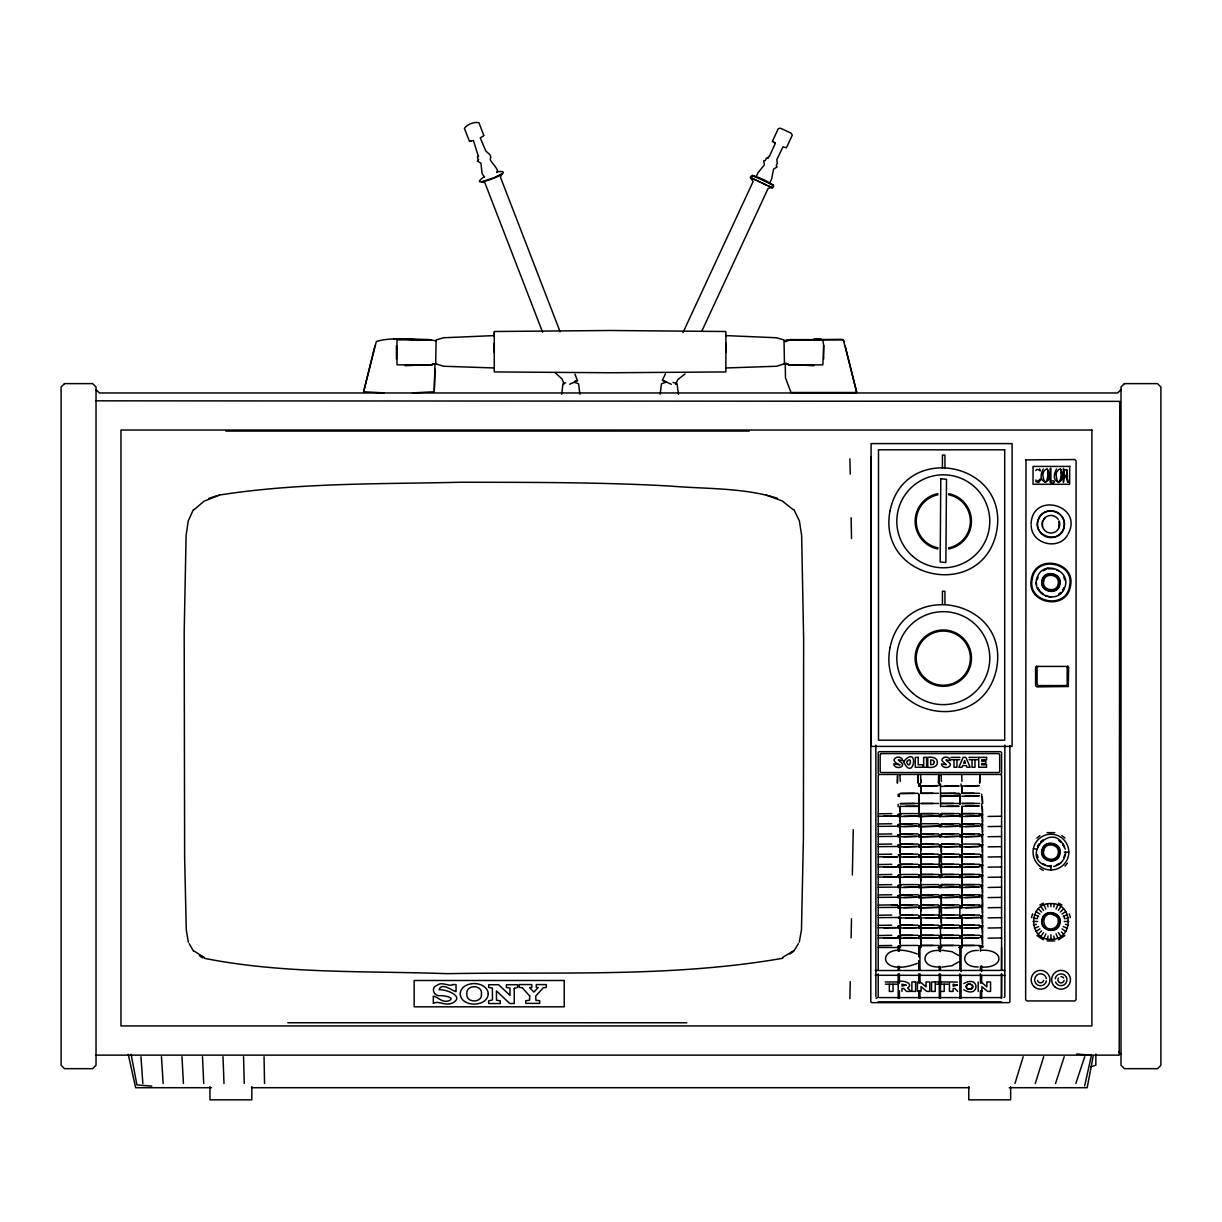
<?xml version="1.0" encoding="UTF-8"?>
<svg xmlns="http://www.w3.org/2000/svg" width="1222" height="1222" viewBox="0 0 1222 1222"><rect width="100%" height="100%" fill="white"/><g stroke="black" fill="none" stroke-linecap="round" stroke-linejoin="round"><path stroke-width="1.5" d="M384.258 392.904L363.621 391.758L376.345 341.549C392.995 336.325 411.799 340.663 429.121 339.838L430.77 339.838L396.997 339.838L396.997 364.843L429.304 365.088L435.689 363.789L436.117 339.93L443.555 337.761L494.268 335.592M434.986 369.197L434.253 391.758L412.486 392.904M494.268 352.425L494.268 343.275M494.268 336.615L494.268 332.781M725.868 343.275L725.868 371.931L610.068 372.756L494.268 371.931L494.268 331.513L610.068 330.49L725.868 331.513L725.868 352.425M784.448 340.846L790.573 339.563L822.864 339.838L823.674 345.582L822.864 364.843L790.573 365.088L784.448 363.789L784.02 339.93L776.581 337.761L725.868 335.592M898.185 998.175L898.185 973.781M898.185 970.024L898.185 966.266M898.185 951.251L898.185 946.286L900.599 946.286L898.185 946.286M898.185 938.557L898.185 936.144L900.599 936.144L898.185 936.144M898.185 928.414L898.185 926.001L900.599 926.001L898.185 926.001M898.185 905.716L900.599 905.716L898.185 905.716L898.185 908.129L898.185 906.923M898.185 897.987L898.185 895.573L900.599 895.573L898.185 895.573M898.185 887.844L898.185 885.431L900.599 885.431L898.185 885.431M898.185 877.702L898.185 875.288L900.599 875.288L898.185 875.288M898.185 867.559L898.185 865.13L900.599 865.13L898.185 865.13M898.185 847.274L898.185 844.845L900.599 844.845L898.185 844.845M898.185 837.131L898.185 834.702L900.599 834.702L898.185 834.702M898.185 826.989L898.185 824.56L900.599 824.56L898.185 824.56M898.185 816.846L898.185 814.417L900.599 814.417L898.185 814.417M898.185 806.703L898.185 804.275M898.185 796.561L898.185 794.132M899.392 938.557L899.392 936.144M899.392 928.414L899.392 926.001M899.392 908.129L899.392 905.716L899.392 906.923L900.599 906.923M899.392 897.987L899.392 895.573M899.392 887.844L899.392 885.431M899.392 877.702L899.392 875.288M899.392 867.559L899.392 865.13M899.392 857.416L899.392 854.988L899.392 856.21L900.599 856.21M899.392 847.274L899.392 844.845M899.392 837.131L899.392 834.702M899.392 826.989L899.392 824.56M899.392 814.417L899.392 816.846M899.392 794.132L899.392 796.561M918.745 998.175L918.745 990.675M918.745 983.16L918.745 973.781M918.745 970.024L918.745 960.629M918.745 956.872L918.745 946.286L921.159 946.286L918.745 946.286M918.745 938.557L918.745 936.144L921.159 936.144L918.745 936.144M918.745 928.414L918.745 926.001L921.159 926.001L918.745 926.001M918.745 917.065L918.745 918.272L918.745 915.858L918.745 917.065L921.159 917.065M918.745 905.716L921.159 905.716L918.745 905.716L918.745 908.129L918.745 906.923M918.745 897.987L918.745 895.573L921.159 895.573L918.745 895.573M918.745 887.844L918.745 885.431L921.159 885.431L918.745 885.431M918.745 877.702L918.745 875.288L921.159 875.288L918.745 875.288M918.745 867.559L918.745 865.13L921.159 865.13L918.745 865.13M918.745 854.988L921.159 854.988L918.745 854.988L918.745 857.416L918.745 856.21M918.745 847.274L918.745 844.845L921.159 844.845L918.745 844.845M918.745 837.131L918.745 834.702L921.159 834.702L918.745 834.702M918.745 826.989L918.745 824.56L921.159 824.56L918.745 824.56M918.745 816.846L918.745 794.132L918.745 814.417L921.159 814.417L918.745 814.417M919.952 946.286L919.952 970.024M919.952 936.144L919.952 938.557M919.952 926.001L919.952 928.414M919.952 908.129L919.952 905.716L919.952 906.923L921.159 906.923M919.952 895.573L919.952 897.987M919.952 885.431L919.952 887.844M919.952 875.288L919.952 877.702M919.952 865.13L919.952 867.559M919.952 857.416L919.952 854.988L919.952 856.21L921.159 856.21M919.952 844.845L919.952 847.274M919.952 834.702L919.952 837.131M919.952 824.56L919.952 826.989M919.952 814.417L919.952 816.846M939.306 998.175L939.306 973.781M939.306 948.7L939.306 947.493M939.306 938.557L939.306 936.144L941.734 936.144M939.306 928.414L939.306 926.001L941.734 926.001L939.306 926.001M939.306 915.858L939.306 918.272L939.306 906.923M939.306 908.129L939.306 905.716L941.734 905.716L940.528 905.853L940.512 908.129L940.512 905.716L939.306 905.716M939.306 897.987L939.306 895.573L941.734 895.573M939.306 887.844L939.306 885.431L941.734 885.431M939.306 877.702L939.306 875.288L941.734 875.288L939.306 875.288M939.306 867.559L939.306 856.21M939.306 857.416L939.306 854.988L941.734 854.988L940.528 855.14L940.512 857.416L940.512 854.988L939.306 854.988M939.306 847.274L939.306 844.845L941.734 844.845M939.306 837.131L939.306 834.702L941.734 834.702M939.306 826.989L939.306 824.56L941.734 824.56M939.306 816.846L939.306 814.417L941.734 814.417M940.512 998.206L940.512 974.01M940.512 926.001L940.512 951.678M940.512 895.573L940.512 897.987M940.512 885.431L940.512 887.844M940.512 875.288L940.512 877.702M940.512 865.13L940.512 867.559M940.512 844.845L940.512 847.274M940.512 834.702L940.512 837.131M940.512 824.56L940.512 826.989M940.512 814.417L940.512 816.846M940.512 783.989L940.512 806.703M959.866 998.175L959.866 973.781M959.866 970.024L959.866 946.286L962.294 946.286L959.866 946.286M959.866 938.557L959.866 936.144L962.294 936.144L959.866 936.144M959.866 928.414L959.866 926.001L962.294 926.001L959.866 926.001M959.866 906.923L959.866 918.272L959.866 915.858M959.866 908.129L959.866 905.716L962.294 905.716L959.866 905.716M959.866 897.987L959.866 895.573L962.294 895.573L959.866 895.573M959.866 887.844L959.866 885.431L962.294 885.431L959.866 885.431M959.866 877.702L959.866 875.288L962.294 875.288L959.866 875.288M959.866 867.559L959.866 865.13L962.294 865.13L959.866 865.13M959.866 854.988L962.294 854.988L959.866 854.988L959.866 857.416L959.866 856.21M959.866 847.274L959.866 844.845L962.294 844.845L959.866 844.845M959.866 837.131L959.866 834.702L962.294 834.702L959.866 834.702M959.866 826.989L959.866 824.56L962.294 824.56L959.866 824.56M959.866 816.846L959.866 814.417L962.294 814.417L959.866 814.417M961.072 998.13L961.072 975.324M961.072 971.521L961.072 948.7M961.072 947.493L961.072 946.286M961.072 936.144L961.072 938.557M961.072 926.001L961.072 928.414M961.072 908.129L961.072 905.716L961.072 906.923L962.294 906.923M961.072 895.573L961.072 897.987M961.072 885.431L961.072 887.844M961.072 875.288L961.072 877.702M961.072 865.13L961.072 867.559M961.072 857.416L961.072 854.988L961.072 856.21L962.294 856.21M961.072 844.845L961.072 847.274M961.072 834.702L961.072 837.131M961.072 824.56L961.072 826.989M961.072 814.417L961.072 816.846M961.072 786.418L961.072 783.989M980.426 998.175L980.426 990.675M980.426 983.16L980.426 973.781M980.426 970.024L980.426 966.266M980.426 951.251L980.426 946.286L982.855 946.286L979.219 946.286M981.648 998.13L981.648 990.523M981.648 982.916L981.648 975.324M981.648 971.521L981.648 965.808M981.648 947.493L981.648 946.286M981.648 936.144L981.648 938.557M981.648 926.001L981.648 928.414M979.219 905.716L982.855 905.716L981.694 905.548L981.648 908.129M979.219 895.573L982.855 895.573L981.694 895.405L981.648 897.987M981.648 885.431L981.648 887.844M981.648 875.288L981.648 877.702M981.648 865.13L981.648 867.559M981.648 844.845L981.648 847.274M981.648 834.702L981.648 837.131M981.648 824.56L981.648 826.989M982.855 815.639L980.426 815.639L980.426 814.417L981.694 814.264L981.648 816.846M981.648 794.132L981.648 796.561M1050.141 468.362L1050.141 482.262C1054.296 485.165 1056.877 479.284 1050.92 481.193L1050.905 468.286M1050.935 906.632L1050.935 903.593C1073.955 902.615 1073.955 940.344 1050.935 939.367C1027.916 940.344 1027.916 902.615 1050.935 903.593M1063.4 468.362L1063.43 482.4L1064.179 477.099L1066.119 477.099L1067.677 482.369M1001.398 998.175L1001.49 973.781M1001.505 970.024L1001.597 947.493M897.544 776.199L897.406 783.165L897.574 775.069M918.104 776.199L917.966 783.165L918.134 774.458M938.664 776.199L938.527 783.165L938.695 774.458M940.543 915.736L940.512 918.272M979.8 776.199L979.662 783.165L979.83 774.458M849.901 998.741L850.237 981.602M851.108 937.809L851.49 918.761M852.36 874.967L853.262 829.646M919.983 915.736L919.952 918.272M961.103 915.736L961.072 918.272M981.678 804.198L981.648 806.703M1031.093 524.223C1031.918 491 1084.067 505.007 1068.043 534.106M1065.553 852.116C1065.615 858.898 1060.452 865.176 1053.792 866.459M363.621 391.758L374.955 345.582M561.662 394.217L562.975 383.754L565.725 382.837M660.155 394.217L661.484 383.754L665.608 382.379M1042.259 474.105C1053.318 454.447 1045.482 501.616 1042.58 472.379M1048.262 476.565L1047.941 478.276M1055.518 474.105C1066.562 454.447 1058.741 501.616 1055.839 472.379M1061.521 476.565L1061.2 478.276M434.253 391.758L434.986 363.698M799.264 942.223L801.464 929.942L803.419 838.002L803.648 639.778L801.647 535.45L799.402 520.969L793.888 509.482M1093.171 1056.159L1087.183 1087.702L1009.235 1087.702M1047.437 939.031L1048.033 936.037M1053.822 906.923L1054.418 903.944M1084.678 1085.839L1091.445 1055.243L1076.765 1054.006M1037.234 579.778L1038.028 577.151M1064.454 588.103C1072.381 571.01 1043.894 559.202 1037.417 576.906C1029.474 593.984 1057.977 605.791 1064.454 588.103L1063.064 590.608M1031.475 917.615L1032.605 913.888M1037.234 918.761L1038.028 916.133M1063.843 857.462L1064.637 854.835M1014.978 1083.486L1023.181 1056.709M1035.263 1083.486L1043.695 1056.709M1055.548 1083.486L1064.209 1056.709M1075.834 1083.486L1084.724 1056.709M1044.092 938.007L1045.833 933.791M1056.037 909.168L1057.778 904.952M775.328 143.264L769.463 156.309L767.706 158.325L766.438 158.127L765.278 160.617L763.689 160.693L764.453 164.802L758.007 172.73L755.96 177.129L769.524 183.422L771.617 179.069L773.572 169.048L777.131 166.94L776.23 165.688L777.329 163.183L776.81 159.731L782.981 146.839L786.433 147.786L792.284 135.184L791.245 133.244L785.99 130.739L780.415 128.218L778.261 128.646L772.426 141.294L775.405 143.325L772.441 141.263M767.691 158.341L768.607 156.309M193.443 509.498L188.234 520.969L186.095 535.45L184.186 632.691L184.644 858.455L186.279 929.942L188.356 942.223M675.613 384.395L677.798 379.614L685.053 373.917M682.976 332.598L753.134 181.482L750.461 177.725C748.979 170.484 784.096 188.921 770.471 187.103M701.902 330.963L768.119 188.448L771.601 187.394L770.654 186.981M667.075 382.44L662.416 380.195L665.41 373.84M1045.268 517.425L1042.458 521.718L1042.488 526.85M1062.544 590.257L1063.843 587.843M1037.463 846.525L1038.807 844.005M1038.028 846.77L1039.311 844.341M784.448 363.789L776.581 366.249L725.868 367.975M798.363 943.72L793.796 951.19L789.809 954.046M1066.974 475.373L1067.28 470.348L1064.179 469.431L1064.179 475.801L1067.264 474.9L1066.623 469.553M1067.723 476.061L1066.898 476.901L1068.471 482.293M1040.991 936.358L1043.527 932.554M1058.328 910.405L1060.864 906.602M1035.767 470.577C1037.509 466.636 1042.183 474.396 1039.632 468.881M1043.283 468.988C1034.392 485.882 1056.129 485.882 1047.239 468.988M1056.526 468.988C1047.651 485.882 1069.387 485.882 1060.497 468.988M1067.432 535.251C1058.115 550.893 1031.322 543.759 1031.215 525.521M1065.279 849.259C1053.288 815.777 1015.757 861.51 1050.935 866.734M1064.973 866.138L1067.432 863.129M574.966 374.207L577.502 380.668L569.712 384.212M478.642 159.502L477.344 160.983L480.964 163.305L482.064 173.387L484.386 177.373M1121.002 389.574L1117.611 392.965L99.41 392.965L96.019 389.574M1001.597 970.024L1001.597 775.313L1000.742 774.458L879.076 774.458L878.221 775.313L878.221 970.024M1000.742 774.458L1001.597 773.602L1001.597 752.538L1000.742 751.683L879.076 751.683L878.221 752.538L878.221 773.602L879.076 774.458M1038.288 934.127L1041.511 930.904M1060.36 912.055L1063.583 908.832M1003.995 997.595L1004.835 996.74L1004.835 745.13M958.628 961.913L952.03 965.701L942.055 967.121M193.901 509.88L204.028 501.203L219.349 495.185M1058.695 594.121L1060.818 592.38M1036.898 838.078L1039.907 835.604M1040.625 841.805L1042.84 839.988M1041.052 842.233L1043.176 840.492M1059.031 864.229L1061.246 862.427M1064.973 935.517L1058.527 939.825M963.837 983.573C980.013 974.194 980.013 999.199 963.837 989.82M478.566 156.248L477.405 157.226L478.413 159.776M876.22 998.45L877.365 997.595M1036.057 931.424L1039.861 928.888M1062.01 914.087L1065.813 911.551M782.569 957.498L793.139 950.991M917.294 963.379C874.983 979.83 874.983 937.564 917.294 954.015M1043.176 570.888L1045.589 569.589M1056.282 865.023L1058.695 863.725M1039.907 904.983L1043.344 903.15M785.547 341.763L790.573 339.563L785.486 340.617M484.554 176.518C462.359 191.808 521.626 169.522 497.293 171.66M1036.806 665.853L1035.599 667.075L1035.599 685.664L1036.806 686.871L1068.288 686.52L1068.654 667.075L1067.432 665.853M1034.408 928.323L1038.624 926.582M1063.247 916.378L1067.463 914.636M1090.666 1067.02L1095.859 1065.126L1095.859 1054.097M208.916 498.332L217.226 495.658M574.752 381.249L577.502 380.668M1045.36 569.024L1048.094 568.199M782.722 958.277C672.375 977.554 559.004 971.673 447.405 973.674C366.386 970.757 283.947 974.194 204.15 958.277M496.697 172.562C499.997 170.301 491.244 162.663 490.236 159.608C492.42 154.751 487.868 153.544 485.73 150.825L480.292 137.887L483.897 135.642L478.917 122.719C473.937 121.635 467.384 124.216 464.406 128.31L469.401 141.248L473.433 140.53L478.382 156.477M469.676 141.34L471.02 141.049M785.227 363.652L785.486 377.873L790.985 392.506L856.759 392.506L845.181 345.826M854.942 392.858L856.729 392.491L843.379 339.853L789.168 339.838L842.141 339.334L844.097 341.564M432.053 364.568L434.62 364.064L429.304 365.088L430.77 364.828L405.093 365.5L430.77 364.828M1033.384 924.978L1036.378 924.382M1065.492 918.593L1068.471 917.997M218.875 495.124C298.611 482.568 379.95 484.156 460.465 482.247C530.317 482.369 600.231 482.14 670.023 486.05C705.827 489.121 742.839 487.395 777.498 498.271M938.557 950.426C920.502 949.968 920.502 967.412 938.557 966.953M978.226 950.426C960.187 949.968 960.187 967.412 978.226 966.953M981.694 895.405L980.426 895.573L980.426 896.78L982.855 896.78M981.694 905.548L980.426 905.716L980.426 906.923L982.855 906.923M1048.201 568.795L1053.654 568.795M1047.055 832.64L1054.8 832.64M1054.8 940.94L1047.055 940.94M1051.531 914.071C1040.655 912.971 1041.74 931.133 1052.371 928.751C1056.266 928.033 1059.031 923.908 1058.191 920.044C1059.611 916.24 1048.277 912.849 1053.761 914.636M940.512 796.561L958.659 795.354L941.322 796.225L959.071 796.179L946.729 796.179M981.724 967.121C1004.637 968.175 1004.637 949.219 981.724 950.273M875.212 970.528L1004.958 970.405M1004.958 975.416L875.212 975.278M940.512 786.418L959.117 785.929L944.988 786.021M920.792 791.413L920.716 786.082L938.084 785.654L920.884 786.052M961.913 791.413L961.836 786.082L979.219 785.654L965.456 785.96M961.836 796.225L979.219 795.797L965.456 796.102M961.913 811.698L961.836 806.367L979.219 805.94L965.456 806.245M900.217 821.841L900.156 816.51L917.523 816.082L903.761 816.388M920.792 821.841L920.716 816.51L938.084 816.082L920.884 816.479M941.276 816.51L958.644 816.082L944.881 816.388M961.913 821.841L961.836 816.51L979.219 816.082L965.456 816.388M900.217 831.983L900.156 826.652L917.523 826.225L903.761 826.53M920.792 831.983L920.716 826.652L938.084 826.225L920.884 826.622M941.276 826.652L958.644 826.225L944.881 826.53M961.913 831.983L961.836 826.652L979.219 826.225L965.456 826.53M900.217 842.126L900.156 836.795L917.523 836.367L903.761 836.673M920.792 842.126L920.716 836.795L938.084 836.367L920.884 836.764M941.276 836.795L958.644 836.367L944.881 836.673M961.913 842.126L961.836 836.795L979.219 836.367L965.456 836.673M900.217 852.269L900.156 846.938L917.523 846.51L903.761 846.815M920.762 850.497L920.716 846.938L938.084 846.51L920.884 846.907M941.352 852.269L941.276 846.938L958.644 846.51L944.881 846.815M961.913 852.269L961.836 846.938L979.219 846.51L965.456 846.815M900.217 862.411L900.156 857.08L917.523 856.653L903.761 856.958M920.792 862.411L920.716 857.08L938.084 856.653L920.884 857.05M941.352 862.411L941.276 857.08L958.644 856.653L944.881 856.958M961.913 862.411L961.836 857.08L979.219 856.653L965.456 856.958M900.217 872.554L900.156 867.223L917.523 866.795L903.761 867.101M920.792 872.554L920.716 867.223L938.084 866.795L920.884 867.192M941.352 872.554L941.276 867.223L958.644 866.795L944.881 867.101M961.913 872.554L961.836 867.223L979.219 866.795L965.456 867.101M900.217 882.696L900.156 877.365L917.523 876.938L903.761 877.243M920.762 880.925L920.716 877.365L938.084 876.938L920.884 877.335M941.276 877.365L958.644 876.938L944.881 877.243M961.913 882.696L961.836 877.365L979.219 876.938L965.456 877.243M900.217 892.839L900.156 887.508L917.523 887.08L903.761 887.386M920.792 892.839L920.716 887.508L938.084 887.08L920.884 887.478M941.276 887.508L958.644 887.08L944.881 887.386M961.913 892.839L961.836 887.508L979.219 887.08L965.456 887.386M900.247 904.754L900.156 897.651L917.523 897.223L903.761 897.528M920.808 904.754L920.716 897.651L938.084 897.223L920.884 897.62M941.368 904.754L941.276 897.651L958.644 897.223L944.881 897.528M961.943 904.754L961.836 897.651L979.219 897.223L965.456 897.528M900.217 913.124L900.156 907.793L917.523 907.366L903.761 907.671M920.762 911.352L920.716 907.793L938.084 907.366L920.884 907.763M941.352 913.124L941.276 907.793L958.644 907.366L944.881 907.671M961.836 907.793L979.219 907.366L965.456 907.671M961.913 923.267L961.836 917.936L979.219 917.508L965.456 917.814M900.217 933.409L900.156 928.078L917.523 927.651L903.761 927.956M920.792 933.409L920.716 928.078L938.084 927.651L920.884 928.048M941.276 928.078L958.644 927.651L944.881 927.956M961.913 933.409L961.836 928.078L979.219 927.651L965.456 927.956M900.217 943.552L900.156 938.221L917.523 937.793L903.761 938.099M920.792 943.552L920.716 938.221L938.084 937.793L920.884 938.191M941.276 938.221L958.644 937.793L944.881 938.099M961.913 943.552L961.836 938.221L979.219 937.793L965.456 938.099M891.739 813.608L878.221 813.821M988.079 816.449L1001.597 816.235M891.739 823.75L878.221 823.964M988.079 826.591L1001.597 826.378M891.739 833.893L878.221 834.107M988.079 836.734L1001.597 836.52M891.739 844.035L878.221 844.249M988.079 846.877L1001.597 846.663M891.739 854.178L878.221 854.392M988.079 857.019L1001.597 856.805M891.739 864.321L878.221 864.534M988.079 867.162L1001.597 866.948M891.739 874.463L878.221 874.677M988.079 877.304L1001.597 877.091M891.739 884.606L878.221 884.82M988.079 887.447L1001.597 887.233M891.739 894.748L878.221 894.962M988.079 897.59L1001.597 897.376M988.079 907.732L1001.597 907.518M891.739 915.034L878.221 915.247M988.079 917.875L1001.597 917.661M891.739 925.176L878.221 925.39M988.079 928.017L1001.597 927.803M891.739 935.319L878.221 935.533M988.079 938.16L1001.597 937.946M878.832 945.675L891.739 945.461M891.556 904.891L897.269 904.799L878.221 905.105M398.846 339.242L405.093 339.166L393.759 339.212L398.448 339.166M914.285 793.338L900.171 793.475L917.966 793.307M914.285 803.48L900.171 803.618L917.966 803.45M883.842 816.189L896.963 816.082L878.221 816.235M896.963 826.225L878.221 826.378M896.963 836.367L878.221 836.52M896.963 846.51L878.221 846.663M883.842 866.902L896.963 866.795L878.221 866.948M883.842 877.045L896.963 876.938L878.221 877.091M896.963 887.08L878.221 887.233M896.963 897.223L878.221 897.376M896.963 907.366L878.221 907.518M896.963 917.508L878.221 917.661M883.842 927.758L896.963 927.651L878.221 927.803M883.842 937.9L896.963 937.793L878.221 937.946M398.586 339.212L405.093 339.166M959.102 793.307L941.261 793.429L955.405 793.322M225.841 431.076L749.254 431.06M900.217 811.698L900.156 806.367L917.936 806.321L905.609 806.321M941.322 806.367L959.071 806.321L946.729 806.321M900.217 923.267L900.156 917.936L917.936 917.89L905.609 917.89M920.792 923.267L920.716 917.936L938.511 917.89L926.169 917.89M941.352 923.267L941.276 917.936L959.071 917.89L946.729 917.89M686.81 1022.768L287.796 1022.753M920.716 786.082L920.823 793.338L938.527 793.307M961.836 786.082L961.958 793.338L979.662 793.307M920.823 793.338L933.104 793.307M961.958 793.338L974.24 793.307M938.527 803.45L920.823 803.48L933.104 803.45M979.662 803.45L961.958 803.48L974.24 803.45M917.966 813.592L900.263 813.623L900.156 806.367M938.527 813.592L920.823 813.623L933.104 813.592M961.836 806.367L961.958 813.623L979.662 813.592M961.958 813.623L974.24 813.592M900.156 816.51L900.263 823.765L917.966 823.735M900.263 823.765L912.544 823.735M938.527 823.735L920.823 823.765L920.716 816.51M961.836 816.51L961.958 823.765L979.662 823.735M961.958 823.765L974.24 823.735M900.156 826.652L900.263 833.908L917.966 833.878M920.716 826.652L920.823 833.908L938.527 833.878M900.263 833.908L912.544 833.878M920.823 833.908L933.104 833.878M961.836 826.652L961.958 833.908L979.662 833.878M961.958 833.908L974.24 833.878M900.156 836.795L900.263 844.051L917.966 844.02M920.716 836.795L920.823 844.051L938.527 844.02M900.263 844.051L912.544 844.02M920.823 844.051L933.104 844.02M979.662 844.02L961.958 844.051L961.836 836.795M900.156 846.938L900.263 854.193L917.966 854.163M920.716 846.938L920.823 854.193L938.527 854.163M941.276 846.938L941.383 854.193L959.102 854.163M961.836 846.938L961.958 854.193L979.662 854.163M900.263 854.193L912.544 854.163M920.823 854.193L933.104 854.163M941.383 854.193L953.679 854.163M961.958 854.193L974.24 854.163M900.156 857.08L900.263 864.336L917.966 864.305M920.716 857.08L920.823 864.336L938.527 864.305M941.276 857.08L941.383 864.336L959.102 864.305M961.836 857.08L961.958 864.336L979.662 864.305M900.263 864.336L912.544 864.305M920.823 864.336L933.104 864.305M941.383 864.336L953.679 864.305M961.958 864.336L974.24 864.305M917.966 874.448L900.263 874.478L900.156 867.223M920.716 867.223L920.823 874.478L938.527 874.448M941.276 867.223L941.383 874.478L959.102 874.448M961.836 867.223L961.958 874.478L979.662 874.448M920.823 874.478L933.104 874.448M941.383 874.478L953.679 874.448M961.958 874.478L974.24 874.448M917.966 884.591L900.263 884.621L900.156 877.365M938.527 884.591L920.823 884.621L920.716 877.365M961.836 877.365L961.958 884.621L979.662 884.591M961.958 884.621L974.24 884.591M900.156 887.508L900.263 894.764L917.966 894.733M920.716 887.508L920.823 894.764L938.527 894.733M900.263 894.764L912.544 894.733M920.823 894.764L933.104 894.733M961.836 887.508L961.958 894.764L979.662 894.733M961.958 894.764L974.24 894.733M900.156 897.651L900.263 904.906L917.966 904.876M920.716 897.651L920.823 904.906L938.527 904.876M941.276 897.651L941.383 904.906L959.102 904.876M900.263 904.906L912.544 904.876M920.823 904.906L933.104 904.876M941.383 904.906L953.679 904.876M961.836 897.651L961.958 904.906L979.662 904.876M961.958 904.906L974.24 904.876M900.156 907.793L900.263 915.049L917.966 915.018M920.716 907.793L920.823 915.049L938.527 915.018M941.276 907.793L941.383 915.049L959.102 915.018M979.662 915.018L961.958 915.049L974.24 915.018M900.263 915.049L912.544 915.018M920.823 915.049L933.104 915.018M941.383 915.049L953.679 915.018M900.156 917.936L900.263 925.191L917.966 925.161M920.716 917.936L920.823 925.191L938.527 925.161M941.276 917.936L941.383 925.191L959.102 925.161M961.836 917.936L961.958 925.191L979.662 925.161M900.263 925.191L912.544 925.161M920.823 925.191L933.104 925.161M941.383 925.191L953.679 925.161M961.958 925.191L974.24 925.161M900.156 928.078L900.263 935.334L917.966 935.304M920.716 928.078L920.823 935.334L938.527 935.304M961.836 928.078L961.958 935.334L979.662 935.304M900.263 935.334L912.544 935.304M920.823 935.334L933.104 935.304M961.958 935.334L974.24 935.304M917.966 945.446L900.263 945.477L900.156 938.221M920.716 938.221L920.823 945.477L938.527 945.446M961.836 938.221L961.958 945.477L979.662 945.446M920.823 945.477L933.104 945.446M961.958 945.477L974.24 945.446M95.56 400.831L1119.749 401.366L1119.215 1055.136L95.56 1055.136M871.454 746.398L1012.106 746.398L1012.106 443.601L871.087 443.601L871.087 746.398M950.945 757.38L959.988 757.38M969 757.38L978.043 757.38M951.144 759.702L959.805 759.702M969.183 759.702L977.844 759.702M950.456 760.588C942.009 758.923 947.386 760.176 950.502 764.269C950.12 768.943 941.673 768.424 941.414 763.842C949.922 765.491 945.538 764.987 941.841 760.359C942.055 756.296 948.7 756.097 950.181 759.442M959.102 803.45L941.322 803.465L953.649 803.45M959.102 813.592L941.322 813.608L953.649 813.592M979.219 814.417L982.855 814.417L981.694 814.264M898.185 815.639L900.599 815.639M918.745 815.639L921.159 815.639M939.306 815.639L941.734 815.639M959.866 815.639L962.294 815.639M959.102 823.735L941.322 823.75L953.649 823.735M898.185 825.782L900.599 825.782M918.745 825.782L921.159 825.782M939.306 825.782L941.734 825.782M959.866 825.782L962.294 825.782M980.426 825.782L982.855 825.782M959.102 833.878L941.322 833.893L953.649 833.878M979.219 834.702L982.855 834.702L980.426 834.702L980.426 835.924L982.855 835.924M898.185 835.924L900.599 835.924M918.745 835.924L921.159 835.924M939.306 835.924L941.734 835.924M959.866 835.924L962.294 835.924M959.102 844.02L941.322 844.035L953.649 844.02M979.219 844.845L982.855 844.845L980.426 844.845L980.426 846.067L982.855 846.067M898.185 846.067L900.599 846.067M918.745 846.067L921.159 846.067M939.306 846.067L941.734 846.067M959.866 846.067L962.294 846.067M1064.255 852.116L1068.822 852.116M982.855 856.21L980.426 856.21L980.426 857.416L981.648 854.988L981.648 857.416M878.221 856.805L897.376 857.034L883.445 856.866M979.219 865.13L982.855 865.13L980.426 865.13L980.426 866.352L982.855 866.352M898.185 866.352L900.599 866.352M918.745 866.352L921.159 866.352M939.306 866.352L941.734 866.352M959.866 866.352L962.294 866.352M979.219 875.288L982.855 875.288L980.426 875.288L980.426 876.495L982.855 876.495M898.185 876.495L900.599 876.495M918.745 876.495L921.159 876.495M939.306 876.495L941.734 876.495M959.866 876.495L962.294 876.495M959.102 884.591L941.322 884.606L953.649 884.591M898.185 886.637L900.599 886.637M918.745 886.637L921.159 886.637M939.306 886.637L941.734 886.637M959.866 886.637L962.294 886.637M980.426 886.637L982.855 886.637M959.102 894.733L941.322 894.748L953.649 894.733M898.185 896.78L900.599 896.78M918.745 896.78L921.159 896.78M939.306 896.78L941.734 896.78M959.866 896.78L962.294 896.78M900.599 917.065L898.185 917.065L898.185 918.272M939.306 917.065L941.734 917.065M959.866 917.065L962.294 917.065M982.855 917.065L980.426 917.065L980.426 918.272L981.648 915.858L981.648 918.272M1033.048 921.48L1037.615 921.48M1064.255 921.48L1068.822 921.48M979.219 926.001L982.855 926.001L980.426 926.001L980.426 927.208L982.855 927.208M898.185 927.208L900.599 927.208M918.745 927.208L921.159 927.208M939.306 927.208L941.734 927.208M959.866 927.208L962.294 927.208M959.102 935.304L941.322 935.319L953.649 935.304M898.185 937.35L900.599 937.35M918.745 937.35L921.159 937.35M939.306 937.35L941.734 937.35M959.866 937.35L962.294 937.35M980.426 937.35L982.855 937.35M959.102 945.446L941.322 945.461L953.649 945.446M941.734 946.286L939.306 946.286L939.306 951.251M878.282 947.493L900.599 947.493M918.745 947.493L921.159 947.493M938.099 947.493L941.734 947.493M958.659 947.493L962.294 947.493M980.426 947.493L982.855 947.493M885.247 981.969L897.116 981.969M898.277 981.969C901.622 979.433 914.667 983.496 907.564 987.926L910.986 991.424L906.541 991.424L903.791 988.491L901.973 988.491L901.973 991.424M936.419 981.969L948.287 981.969M885.385 984.168L896.979 984.168M936.556 984.168L948.15 984.168M940.497 991.424L944.209 991.424L944.209 984.306M879.076 997.595L1000.742 997.595M878.221 1001.933L1001.597 1001.933M211.559 1087.702L135.642 1087.702L128.218 1054.296M251.411 1087.702L969.306 1087.702M820.756 339.212L813.974 339.166L823.109 339.808L820.512 339.242M430.77 339.838L405.093 339.242L429.304 339.563L435.689 340.846M494.268 367.975L443.555 366.249L435.689 363.789M942.055 950.273L952.03 951.694L958.628 955.467M151.803 1086.144L136.925 1084.892L131.105 1054.311M1050.935 597.084L1045.36 595.969M1048.201 865.818L1050.935 866.077M957.361 982.121L949.448 981.969L949.448 991.424L953.145 991.424L953.145 988.491L954.962 988.491L957.712 991.424M1033.384 848.618L1036.378 849.214M1033.384 917.997L1036.378 918.593M1065.492 924.382L1068.471 924.978M672.955 382.379L677.08 383.754L678.409 394.217M574.462 382.379L578.586 383.754L579.915 394.217M766.087 495.017L782.37 501.035L793.139 509.65M662.416 380.195L671.367 384.288M1034.408 914.636L1038.624 916.378M1063.247 926.582L1067.463 928.323M768.913 183.178L773.648 185.194M772.884 184.873L770.257 183.697M756.601 180.291L750.461 177.725L751.973 178.504M757.946 181.055L760.069 182.032M762.253 183.056L766.454 185.011M756.128 177.144L752.324 175.311L756.54 177.419M768.348 185.759L772.625 187.989L751.561 178.168L752.599 178.611M785.807 363.133L789.168 364.828L813.974 365.5L789.168 364.828L786.754 363.576M1056.282 569.589L1058.695 570.888M1043.176 863.725L1045.589 865.023M1039.907 868.613L1043.344 870.446M1058.527 903.15L1061.964 904.983M1043.344 939.825L1036.898 935.517M194.237 951.144L204.456 957.636M1036.057 911.551L1039.861 914.087M1062.01 928.888L1065.813 931.424M199.385 955.604L202.317 957.819M1041.052 592.38L1043.176 594.121M1042.84 594.625L1037.463 588.087M1061.964 835.604L1064.973 838.078M1058.695 840.492L1060.818 842.233M981.129 981.969L986.857 986.887L986.857 981.969L990.568 981.969L990.568 991.424L987.59 991.424L981.892 986.612L981.892 991.424M920.334 981.969L926.047 986.887L926.047 981.969L929.759 981.969L929.759 991.424L926.78 991.424L921.083 986.612L921.083 991.424M555.323 372.878L562.135 379.034L564.029 383.937M1035.706 481.636L1038.639 482.461L1040.625 479.91L1040.059 479.116L1037.829 481.346L1035.767 480.047M1038.288 908.832L1041.511 912.055M1061.429 931.974L1063.583 934.127M1118.741 1052.127L1121.002 1054.387M1040.991 906.602L1043.527 910.405M1058.328 932.554L1060.864 936.358M189.227 943.72L193.534 951.174M1038.028 587.843L1039.311 590.257M1063.064 844.005L1064.408 846.525M1062.544 844.341L1063.843 846.77M849.886 458.861L850.252 474.121M1044.092 904.952L1045.833 909.168M1056.037 933.791L1057.778 938.007M542.629 332.262L484.935 182.888L481.789 181.757L494.436 177.557L502.105 173.677L500.378 176.991L560.119 331.773M1063.843 577.151L1064.637 579.778M1069.265 913.888L1070.396 917.615M1063.843 916.133L1064.637 918.761M1037.234 854.835L1038.028 857.462M1036.638 854.957L1037.463 857.691M1061.2 472.379L1061.521 474.105M1047.941 472.379L1048.262 474.105M1047.437 903.944L1048.033 906.923M1053.822 936.037L1054.418 939.031M1036.348 582.497L1036.638 585.353M140.942 1056.709L142.867 1083.486M161.457 1056.709L163.152 1083.486M181.986 1056.709L183.422 1083.486M202.501 1056.709L203.707 1083.486M982.457 811.836L982.244 806.703L982.519 813.623M961.928 781.454L961.683 774.458M941.368 781.454L941.123 774.458M900.003 775.069L900.247 781.454M920.746 779.621L920.869 783.058L920.563 774.458M223.015 1056.709L223.993 1083.486M243.545 1056.709L244.263 1083.486M851.138 517.716L851.52 538.581M982.488 821.902L982.396 816.51L982.519 823.765M982.488 832.045L982.396 826.652L982.519 833.908M982.488 842.187L982.396 836.795L982.519 844.051M982.488 852.33L982.396 846.938L982.519 854.193M982.488 862.472L982.396 857.08L982.519 864.336M982.488 872.615L982.396 867.223L982.519 874.478M982.488 882.758L982.396 877.365L982.519 884.621M982.488 892.9L982.396 887.508L982.519 894.764M982.488 913.185L982.396 907.793L982.519 915.049M982.488 923.328L982.396 917.936L982.519 925.191M982.488 933.471L982.396 928.078L982.519 935.334M982.488 943.613L982.396 938.221L982.519 945.477M264.059 1056.709L264.548 1083.486M939.306 774.565L939.306 785.211M1050.935 865.436L1050.935 870.003M1050.935 934.799L1050.935 939.367M1010.64 1086.633L1010.64 1099.846L968.771 1099.846L968.771 1086.633M1009.891 745.557L1009.891 1001.796L1009.036 1002.651L871.668 1002.651L870.812 1001.796L870.812 457.028M1001.597 973.842L1001.597 998.175M978.18 981.969L978.18 991.424M974.988 759.901L974.988 767.263L972.04 767.263L972.04 759.901M956.948 759.901L956.948 767.263L954 767.263L954 759.901M944.957 468.225L944.957 455.103L942.422 455.103L942.422 468.225M944.957 604.34L944.957 591.234L942.422 591.234L942.422 604.34M940.512 966.571L940.512 970.299M939.306 966.266L939.306 970.024M919.952 973.781L919.952 983.16M919.952 990.675L919.952 998.175M917.386 981.969L917.386 991.424M899.392 917.065L899.392 918.272M899.392 946.286L899.392 951.251M899.392 966.266L899.392 970.024M899.392 973.781L899.392 983.16M899.392 990.675L899.392 998.175M893.038 984.306L893.038 991.424L889.326 991.424L889.326 984.306M878.221 973.842L878.221 996.74M875.869 745.13L875.869 996.74M823.674 345.582L823.674 359.039M396.447 345.582L396.447 359.176M251.808 1086.633L251.808 1099.846L209.955 1099.846L209.955 1086.633M948.791 493.657A28.198 28.198 0 0 1 948.791 548.953M937.793 548.953A28.198 28.198 0 0 1 937.793 493.657M948.578 494.757A27.067 27.067 0 0 1 948.578 547.853M938.022 547.853A27.067 27.067 0 0 1 938.022 494.757M1059.062 527.598A8.798 8.798 0 0 0 1059.062 520.862L1058.771 528.332A8.798 8.798 0 0 1 1047.193 532.196A8.798 8.798 0 0 1 1042.794 520.862M1043.619 519.335A8.798 8.798 0 0 1 1058.252 519.335M1046.368 980.93A5.896 5.896 0 0 1 1042.84 985.238M1041.724 985.574A5.896 5.896 0 0 1 1039.418 985.574M1038.318 985.238A5.896 5.896 0 0 1 1034.79 980.93M1034.667 979.784A5.896 5.896 0 0 1 1046.368 978.639M1043.634 980.395A3.131 3.131 0 0 1 1037.509 980.395M1058.787 974.331A5.896 5.896 0 0 1 1066.928 979.204A5.896 5.896 0 0 1 1059.902 985.574M1058.787 985.238A5.896 5.896 0 0 1 1055.594 982.045M1055.258 978.639A5.896 5.896 0 0 1 1056.144 976.5M1056.877 975.614A5.896 5.896 0 0 1 1057.778 974.881M1064.118 980.395A3.131 3.131 0 0 1 1059.856 982.671A3.131 3.131 0 0 1 1058.451 978.043M1061.047 976.653A3.131 3.131 0 0 1 1063.644 978.043M514.233 988.354L514.233 1003.522L509.727 1003.491L496.438 990.905L496.499 1000.222L500.241 1000.833L500.241 1003.537L488.678 1003.537L488.678 1000.833L492.466 999.917L492.405 988.048L488.678 987.422L488.678 984.718L498.607 984.718L509.986 995.365L509.971 988.033L506.412 987.422L506.412 984.703L517.563 984.703L517.563 987.422L514.233 988.354M529.706 996.037L529.538 1000.299L525.781 1000.665L525.781 1003.384L539.666 1003.384L539.666 1000.665L535.908 1000.299L535.74 996.037L543.21 987.834L546.326 987.376L546.326 984.581L536.29 984.581L536.29 987.376L538.169 987.575L533.907 992.081L529.676 987.682L531.799 987.361L531.799 984.565L519.197 984.565L519.197 987.361L522.283 987.804L529.706 996.037M918.745 784.478L918.745 786.418L918.745 784.478M959.866 794.132L959.866 804.275L959.866 794.132M919.983 783.699L919.952 786.418L919.983 783.699M452.69 984.565C450.506 987.223 441.6 981.159 437.308 985.192C430.358 987.284 433.596 996.51 440.18 995.731C441.478 995.12 456.493 997.412 449.177 1000.665C442.593 1003.445 438.118 996.923 433.321 996.129L433.321 1003.384C438.393 1000.238 445.312 1006.195 451.972 1003.231C465.628 996.709 446.58 989.194 439.126 989.759C441.646 981.755 452.216 990.966 456.035 991.622L456.035 984.565L452.69 984.565M481.468 993.96C482.4 1003.399 465.704 1003.216 466.835 993.776C465.949 984.306 482.629 984.413 481.468 993.96M937.427 762.314C937.625 767.294 931.378 767.92 927.773 767.263L927.773 757.38C931.378 756.724 937.625 757.35 937.427 762.314M903.547 761.581C913.766 783.531 919.708 743.282 903.547 761.581M934.433 762.314L933.364 764.33L930.721 764.712L930.721 759.916L933.333 760.298L934.433 762.314M906.037 985.085L901.973 986.185L901.973 984.245L906.037 985.085M957.208 985.085L953.145 986.185L953.145 984.245L957.208 985.085M894.153 759.885C894.122 764.667 907.625 766.087 893.679 763.842C893.939 768.424 902.386 768.943 902.768 764.269C899.667 760.176 894.275 758.923 902.737 760.588C902.447 756.372 895.039 755.807 894.153 759.885M488.265 993.593C487.67 1007.478 461.122 1007.661 460.159 993.898C461.061 980.243 486.906 980.181 488.265 993.593M966.235 986.169C966.449 993.471 978.303 985.65 969.825 984.168C966.19 983.236 964.57 988.965 968.832 989.178C977.31 989.82 969.535 979.708 966.235 986.169M906.525 761.78C909.84 771.54 913.277 754.371 906.525 761.78M890.044 510.704C876.648 580.481 982.228 601.484 996.556 531.891C1009.952 462.13 904.372 441.127 890.044 510.704M890.044 647.553C876.648 717.329 982.228 738.332 996.556 668.74C1009.952 598.963 904.372 577.96 890.044 647.553M1031.475 578.632C1025.426 603.469 1066.47 611.642 1070.396 586.377C1076.445 561.54 1035.385 553.367 1031.475 578.632M1032.3 578.8C1026.511 602.568 1065.813 610.389 1069.571 586.209C1075.345 562.426 1036.057 554.62 1032.3 578.8M1041.923 580.71C1039.128 592.196 1058.13 595.985 1059.948 584.299C1062.743 572.797 1043.741 569.024 1041.923 580.71M1042.412 580.801C1039.754 591.692 1057.748 595.267 1059.459 584.192C1062.101 573.317 1044.123 569.742 1042.412 580.801M1043.664 581.061C1041.419 590.333 1056.74 593.373 1058.191 583.948C1060.452 574.676 1045.131 571.636 1043.664 581.061M1041.923 850.313C1039.128 861.816 1058.13 865.588 1059.948 853.903C1062.743 842.401 1043.741 838.628 1041.923 850.313M1042.412 850.42C1039.754 861.296 1057.748 864.871 1059.459 853.811C1062.101 842.92 1044.123 839.346 1042.412 850.42M1043.664 850.665C1041.419 859.937 1056.74 862.976 1058.191 853.552C1060.452 844.28 1045.131 841.24 1043.664 850.665M1041.923 919.692C1039.128 931.179 1058.13 934.967 1059.948 923.267C1062.743 911.78 1043.741 908.007 1041.923 919.692M1042.412 919.784C1039.754 930.675 1057.748 934.25 1059.459 923.175C1062.101 912.299 1044.123 908.725 1042.412 919.784M1039.158 517.67C1028.878 535.847 1062.071 546.463 1064.316 525.765C1066.439 511.804 1045.574 505.098 1039.158 517.67M964.616 760.68L963.608 763.215L965.395 763.215L964.616 760.68M962.676 765.583L961.989 767.263L958.827 767.263L963.15 757.38L965.869 757.38L970.161 767.263L967.014 767.263L966.327 765.583L962.676 765.583M1025.991 459.9L1025.64 999.718L1026.862 1000.94L1074.856 1000.94L1076.063 999.718L1076.063 460.755L1074.856 459.548L1025.991 459.9M64.491 383.616L61.1 387.007L61.1 1065.279L64.491 1068.67L92.628 1068.67L96.019 1065.279L96.019 387.007L92.628 383.616L64.491 383.616M940.803 478.703L940.161 561.952L945.874 562.578L946.5 479.345L940.803 478.703M1124.393 383.616L1121.002 387.007L1121.002 1065.279L1124.393 1068.67L1157.509 1068.67L1160.9 1065.279L1160.9 387.007L1157.509 383.616L1124.393 383.616M881.001 753.607L880.161 754.463L880.161 771.678L881.001 772.533L998.817 772.533L999.672 771.678L999.672 754.463L998.817 753.607L881.001 753.607M1038.181 666.418L1037.081 667.533L1037.081 684.457L1038.181 685.557L1066.058 685.557L1067.173 684.457L1067.173 667.533L1066.058 666.418L1038.181 666.418M899.438 854.835L898.185 854.988L900.599 854.988L899.438 854.835M981.694 824.407L980.426 824.56L982.855 824.56L981.694 824.407M981.694 854.835L980.426 854.988L982.855 854.988L981.694 854.835M940.573 864.977L939.306 865.13L941.734 865.13L940.573 864.977M981.694 885.263L980.426 885.431L982.855 885.431L981.694 885.263M981.694 915.69L980.426 915.858L982.855 915.858L981.694 915.69M981.694 935.976L980.426 936.144L982.855 936.144L981.694 935.976M1091.903 430.037L120.963 430.037L120.963 1025.93L1091.903 1025.93L1091.903 430.037M1004.698 449.803L878.496 449.803L878.496 740.196L1004.698 740.196L1004.698 449.803M1069.678 466.422L1033.048 466.422L1033.048 484.279L1069.678 484.279L1069.678 466.422M918.226 757.38L915.278 757.38L915.278 767.263L923.007 767.263L923.007 764.773L918.226 764.773L918.226 757.38M926.612 757.38L923.664 757.38L923.664 767.263L926.612 767.263L926.612 757.38M986.566 757.38L978.73 757.38L978.73 767.263L986.566 767.263L986.566 764.819L981.678 764.819L981.678 763.536L985.849 763.536L985.849 761.153L981.678 761.153L981.678 759.809L986.566 759.809L986.566 757.38M564.228 980.487L414.166 980.487L414.166 1006.821L564.228 1006.821L564.228 980.487M915.583 981.969L911.887 981.969L911.887 991.424L915.583 991.424L915.583 981.969M935.258 981.969L931.546 981.969L931.546 991.424L935.258 991.424L935.258 981.969M982.519 803.404L982.244 796.561L982.519 803.48M982.519 904.83L982.396 897.651L982.519 904.906M912.651 693.103A46.482 46.482 0 0 0 988.888 667.212A46.482 46.482 0 0 0 928.353 614.131A46.482 46.482 0 0 0 912.651 693.103M924.703 679.34A28.198 28.198 0 0 0 970.94 663.653A28.198 28.198 0 0 0 934.234 631.453A28.198 28.198 0 0 0 924.703 679.34M925.451 678.5A27.067 27.067 0 0 0 969.84 663.424A27.067 27.067 0 0 0 934.601 632.522A27.067 27.067 0 0 0 925.451 678.5M912.651 556.254A46.482 46.482 0 0 0 988.888 530.379A46.482 46.482 0 0 0 928.353 477.283A46.482 46.482 0 0 0 912.651 556.254M1042.091 534.304A13.411 13.411 0 0 0 1064.087 526.835A13.411 13.411 0 0 0 1046.628 511.514A13.411 13.411 0 0 0 1042.091 534.304M1039.143 865.558A17.887 17.887 0 0 0 1068.471 855.599A17.887 17.887 0 0 0 1045.177 835.176A17.887 17.887 0 0 0 1039.143 865.558M1034.362 986.872A9.425 9.425 0 0 0 1049.82 981.617A9.425 9.425 0 0 0 1037.539 970.864A9.425 9.425 0 0 0 1034.362 986.872M1054.846 986.872A9.425 9.425 0 0 0 1070.289 981.617A9.425 9.425 0 0 0 1058.023 970.864A9.425 9.425 0 0 0 1054.846 986.872"/></g></svg>
